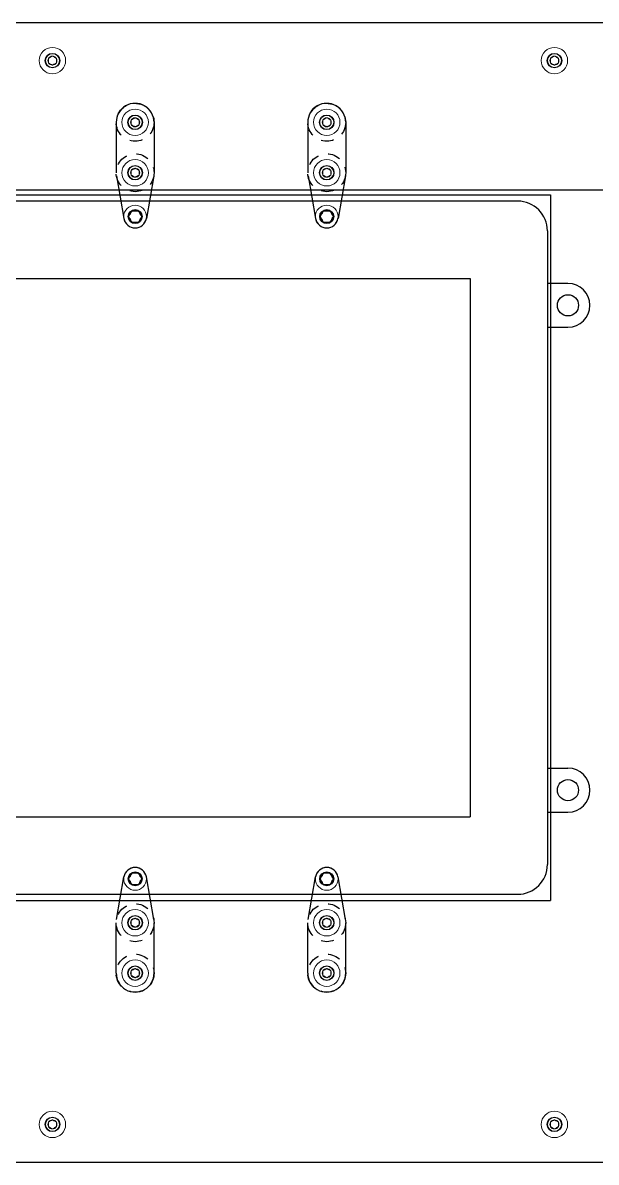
# Model space of a CAD drawing. Header units: inches. Extents: x 1.3 to 19.8, y 1.7 to 13.
# Drawn here: x 6.95 to 12.64, y 1.7 to 13 of the extents above; entities that cross this region are included whole.
import ezdxf

# ---------------------------------------------------------------- set-up
doc = ezdxf.new("R2010")
doc.units = ezdxf.units.IN
doc.header["$MEASUREMENT"] = 0
doc.linetypes.add('HIDDEN2', pattern=[0.1875, 0.125, -0.0625])
doc.linetypes.add('SLD-Solid', pattern=[0])
for name, color, linetype in [('Enclosure', 11, 'Continuous'), ('Fastener', 134, 'Continuous'), ('LCD Display', 2, 'Continuous'), ('LCD Retainer', 6, 'Continuous')]:
    doc.layers.add(name, color=color, linetype=linetype)

msp = doc.modelspace()

# ---------------------------------------------------------------- linework, layer by layer
for centre in [(8.067, 11.075), (9.967, 11.075), (8.067, 4.507), (9.967, 4.507)]:
    msp.add_circle(centre, 0.069)
at = {"layer": 'Enclosure'}
for p, q in [((18.205, 12.997), (1.267, 12.997)), ((18.205, 11.337), (1.267, 11.337)), ((1.267, 1.697), (18.205, 1.697))]:
    msp.add_line(p, q, dxfattribs=at)
for centre in [(7.247, 12.622), (12.225, 12.622), (8.067, 12.01), (9.967, 12.01), (8.067, 11.51), (9.967, 11.51), (8.067, 4.072), (9.967, 4.072), (8.067, 3.572), (9.967, 3.572), (7.247, 2.072), (12.225, 2.072)]:
    msp.add_circle(centre, 0.072, dxfattribs=at)
at = {"layer": 'Fastener', "linetype": 'SLD-Solid', "lineweight": 15}
for centre, radius in [((7.247, 12.622), 0.131), ((7.247, 12.622), 0.069), ((12.225, 12.622), 0.131), ((12.225, 12.622), 0.069), ((8.067, 12.01), 0.131), ((9.967, 12.01), 0.131), ((8.067, 12.01), 0.069), ((9.967, 12.01), 0.069), ((8.067, 11.51), 0.131), ((9.967, 11.51), 0.131), ((8.067, 11.51), 0.069), ((9.967, 11.51), 0.069), ((8.067, 11.075), 0.113), ((9.967, 11.075), 0.113), ((8.067, 4.507), 0.113), ((9.967, 4.507), 0.113), ((8.067, 4.072), 0.131), ((9.967, 4.072), 0.131), ((8.067, 4.072), 0.069), ((9.967, 4.072), 0.069), ((8.067, 3.572), 0.131), ((8.067, 3.572), 0.069), ((9.967, 3.572), 0.131), ((9.967, 3.572), 0.069), ((7.247, 2.072), 0.131), ((12.225, 2.072), 0.131), ((7.247, 2.072), 0.069), ((12.225, 2.072), 0.069)]:
    msp.add_circle(centre, radius, dxfattribs=at)
at = {"layer": 'Fastener', "linetype": 'HIDDEN2'}
for centre in [(8.067, 12.01), (9.967, 12.01), (8.067, 11.51), (9.967, 11.51), (8.067, 4.072), (9.967, 4.072), (8.067, 3.572), (9.967, 3.572)]:
    msp.add_circle(centre, 0.188, dxfattribs=at)
at = {"layer": 'Fastener', "linetype": 'SLD-Solid', "lineweight": 15}
for centre, radius, start, end in [((7.247, 12.622), 0.0451, 90, 150), ((7.247, 12.622), 0.0451, 30, 90), ((12.225, 12.622), 0.0451, 90, 150), ((12.225, 12.622), 0.0451, 30, 90), ((7.247, 12.622), 0.0451, 150, 210), ((7.247, 12.622), 0.0451, 210, 270), ((7.247, 12.622), 0.0451, 270, 330), ((7.247, 12.622), 0.0451, 330, 30), ((12.225, 12.622), 0.0451, 150, 210), ((12.225, 12.622), 0.0451, 210, 270), ((12.225, 12.622), 0.0451, 270, 330), ((12.225, 12.622), 0.0451, 330, 30), ((8.067, 12.01), 0.0451, 150, 210), ((8.067, 12.01), 0.0451, 90, 150), ((8.067, 12.01), 0.0451, 210, 270), ((8.067, 12.01), 0.0451, 30, 90), ((8.067, 12.01), 0.0451, 270, 330), ((8.067, 12.01), 0.0451, 330, 30), ((9.967, 12.01), 0.0451, 150, 210), ((9.967, 12.01), 0.0451, 90, 150), ((9.967, 12.01), 0.0451, 210, 270), ((9.967, 12.01), 0.0451, 30, 90), ((9.967, 12.01), 0.0451, 270, 330), ((9.967, 12.01), 0.0451, 330, 30), ((8.067, 11.51), 0.0451, 150, 210), ((8.067, 11.51), 0.0451, 90, 150), ((8.067, 11.51), 0.0451, 30, 90), ((8.067, 11.51), 0.0451, 330, 30), ((9.967, 11.51), 0.0451, 150, 210), ((9.967, 11.51), 0.0451, 90, 150), ((9.967, 11.51), 0.0451, 30, 90), ((9.967, 11.51), 0.0451, 330, 30), ((8.067, 11.51), 0.0451, 210, 270), ((8.067, 11.51), 0.0451, 270, 330), ((9.967, 11.51), 0.0451, 210, 270), ((9.967, 11.51), 0.0451, 270, 330), ((8.067, 11.075), 0.0631, 120, 180), ((8.067, 11.075), 0.0631, 180, 240), ((8.067, 11.075), 0.0631, 60, 120), ((8.067, 11.075), 0.0631, 0, 60), ((8.067, 11.075), 0.0631, 300, 0), ((9.967, 11.075), 0.0631, 120, 180), ((9.967, 11.075), 0.0631, 180, 240), ((9.967, 11.075), 0.0631, 60, 120), ((9.967, 11.075), 0.0631, 0, 60), ((9.967, 11.075), 0.0631, 300, 0), ((8.067, 11.075), 0.0631, 240, 300), ((9.967, 11.075), 0.0631, 240, 300), ((8.067, 4.507), 0.0631, 120, 180), ((8.067, 4.507), 0.0631, 60, 120), ((8.067, 4.507), 0.0631, 0, 60), ((9.967, 4.507), 0.0631, 120, 180), ((9.967, 4.507), 0.0631, 60, 120), ((9.967, 4.507), 0.0631, 0, 60), ((8.067, 4.507), 0.0631, 180, 240), ((8.067, 4.507), 0.0631, 240, 300), ((8.067, 4.507), 0.0631, 300, 0), ((9.967, 4.507), 0.0631, 180, 240), ((9.967, 4.507), 0.0631, 240, 300), ((9.967, 4.507), 0.0631, 300, 0), ((8.067, 4.072), 0.0451, 150, 210), ((8.067, 4.072), 0.0451, 90, 150), ((8.067, 4.072), 0.0451, 30, 90), ((8.067, 4.072), 0.0451, 330, 30), ((9.967, 4.072), 0.0451, 150, 210), ((9.967, 4.072), 0.0451, 90, 150), ((9.967, 4.072), 0.0451, 30, 90), ((9.967, 4.072), 0.0451, 330, 30), ((8.067, 4.072), 0.0451, 210, 270), ((8.067, 4.072), 0.0451, 270, 330), ((9.967, 4.072), 0.0451, 210, 270), ((9.967, 4.072), 0.0451, 270, 330), ((8.067, 3.572), 0.0451, 90, 150), ((8.067, 3.572), 0.0451, 30, 90), ((9.967, 3.572), 0.0451, 90, 150), ((9.967, 3.572), 0.0451, 30, 90), ((8.067, 3.572), 0.0451, 150, 210), ((8.067, 3.572), 0.0451, 210, 270), ((8.067, 3.572), 0.0451, 270, 330), ((8.067, 3.572), 0.0451, 330, 30), ((9.967, 3.572), 0.0451, 150, 210), ((9.967, 3.572), 0.0451, 210, 270), ((9.967, 3.572), 0.0451, 270, 330), ((9.967, 3.572), 0.0451, 330, 30), ((7.247, 2.072), 0.0451, 150, 210), ((7.247, 2.072), 0.0451, 90, 150), ((7.247, 2.072), 0.0451, 210, 270), ((7.247, 2.072), 0.0451, 30, 90), ((7.247, 2.072), 0.0451, 270, 330), ((7.247, 2.072), 0.0451, 330, 30), ((12.225, 2.072), 0.0451, 150, 210), ((12.225, 2.072), 0.0451, 90, 150), ((12.225, 2.072), 0.0451, 210, 270), ((12.225, 2.072), 0.0451, 30, 90), ((12.225, 2.072), 0.0451, 270, 330), ((12.225, 2.072), 0.0451, 330, 30)]:
    msp.add_arc(centre, radius, start, end, dxfattribs=at)
for points, knots in [([(7.247, 12.667), (7.244, 12.665), (7.241, 12.664), (7.234, 12.66), (7.231, 12.658), (7.22, 12.652), (7.214, 12.648), (7.208, 12.645)], [0, 0, 0, 0, 0.25, 0.25, 0.5, 0.5, 1, 1, 1, 1]), ([(7.286, 12.645), (7.283, 12.646), (7.28, 12.648), (7.273, 12.652), (7.27, 12.654), (7.26, 12.66), (7.253, 12.664), (7.247, 12.667)], [0, 0, 0, 0, 0.25, 0.25, 0.5, 0.5, 1, 1, 1, 1]), ([(12.225, 12.667), (12.222, 12.665), (12.219, 12.664), (12.212, 12.66), (12.209, 12.658), (12.198, 12.652), (12.192, 12.648), (12.186, 12.645)], [0, 0, 0, 0, 0.25, 0.25, 0.5, 0.5, 1, 1, 1, 1]), ([(12.264, 12.645), (12.261, 12.646), (12.258, 12.648), (12.251, 12.652), (12.248, 12.654), (12.238, 12.66), (12.231, 12.664), (12.225, 12.667)], [0, 0, 0, 0, 0.25, 0.25, 0.5, 0.5, 1, 1, 1, 1]), ([(7.208, 12.6), (7.208, 12.607), (7.208, 12.614), (7.208, 12.63), (7.208, 12.638), (7.208, 12.645)], [0, 0, 0, 0, 0.5, 0.5, 1, 1, 1, 1]), ([(7.208, 12.6), (7.211, 12.598), (7.214, 12.596), (7.22, 12.592), (7.224, 12.59), (7.234, 12.584), (7.241, 12.581), (7.247, 12.577)], [0, 0, 0, 0, 0.25, 0.25, 0.5, 0.5, 1, 1, 1, 1]), ([(7.247, 12.577), (7.25, 12.579), (7.253, 12.581), (7.259, 12.584), (7.263, 12.586), (7.273, 12.592), (7.28, 12.596), (7.286, 12.6)], [0, 0, 0, 0, 0.25, 0.25, 0.5, 0.5, 1, 1, 1, 1]), ([(7.286, 12.6), (7.286, 12.607), (7.286, 12.614), (7.286, 12.63), (7.286, 12.638), (7.286, 12.645)], [0, 0, 0, 0, 0.5, 0.5, 1, 1, 1, 1]), ([(12.186, 12.6), (12.186, 12.607), (12.186, 12.614), (12.186, 12.63), (12.186, 12.638), (12.186, 12.645)], [0, 0, 0, 0, 0.5, 0.5, 1, 1, 1, 1]), ([(12.186, 12.6), (12.189, 12.598), (12.192, 12.596), (12.198, 12.592), (12.202, 12.59), (12.212, 12.584), (12.219, 12.581), (12.225, 12.577)], [0, 0, 0, 0, 0.25, 0.25, 0.5, 0.5, 1, 1, 1, 1]), ([(12.225, 12.577), (12.228, 12.579), (12.231, 12.581), (12.237, 12.584), (12.241, 12.586), (12.251, 12.592), (12.258, 12.596), (12.264, 12.6)], [0, 0, 0, 0, 0.25, 0.25, 0.5, 0.5, 1, 1, 1, 1]), ([(12.264, 12.6), (12.264, 12.607), (12.264, 12.614), (12.264, 12.63), (12.264, 12.638), (12.264, 12.645)], [0, 0, 0, 0, 0.5, 0.5, 1, 1, 1, 1]), ([(8.067, 12.055), (8.064, 12.053), (8.061, 12.052), (8.055, 12.048), (8.051, 12.046), (8.041, 12.04), (8.034, 12.036), (8.028, 12.033)], [0, 0, 0, 0, 0.25, 0.25, 0.5, 0.5, 1, 1, 1, 1]), ([(8.028, 11.988), (8.028, 11.995), (8.028, 12.002), (8.028, 12.018), (8.028, 12.026), (8.028, 12.033)], [0, 0, 0, 0, 0.5, 0.5, 1, 1, 1, 1]), ([(8.028, 11.988), (8.031, 11.986), (8.034, 11.984), (8.041, 11.98), (8.044, 11.978), (8.054, 11.972), (8.061, 11.969), (8.067, 11.965)], [0, 0, 0, 0, 0.25, 0.25, 0.5, 0.5, 1, 1, 1, 1]), ([(8.106, 12.033), (8.103, 12.034), (8.1, 12.036), (8.094, 12.04), (8.09, 12.042), (8.08, 12.048), (8.073, 12.052), (8.067, 12.055)], [0, 0, 0, 0, 0.25, 0.25, 0.5, 0.5, 1, 1, 1, 1]), ([(8.067, 11.965), (8.07, 11.967), (8.073, 11.969), (8.08, 11.972), (8.083, 11.974), (8.094, 11.98), (8.1, 11.984), (8.106, 11.988)], [0, 0, 0, 0, 0.25, 0.25, 0.5, 0.5, 1, 1, 1, 1]), ([(8.106, 11.988), (8.106, 11.995), (8.106, 12.002), (8.106, 12.018), (8.106, 12.026), (8.106, 12.033)], [0, 0, 0, 0, 0.5, 0.5, 1, 1, 1, 1]), ([(9.967, 12.055), (9.964, 12.053), (9.961, 12.052), (9.955, 12.048), (9.951, 12.046), (9.941, 12.04), (9.934, 12.036), (9.928, 12.033)], [0, 0, 0, 0, 0.25, 0.25, 0.5, 0.5, 1, 1, 1, 1]), ([(9.928, 11.988), (9.928, 11.995), (9.928, 12.002), (9.928, 12.018), (9.928, 12.026), (9.928, 12.033)], [0, 0, 0, 0, 0.5, 0.5, 1, 1, 1, 1]), ([(9.928, 11.988), (9.931, 11.986), (9.934, 11.984), (9.941, 11.98), (9.944, 11.978), (9.954, 11.972), (9.961, 11.969), (9.967, 11.965)], [0, 0, 0, 0, 0.25, 0.25, 0.5, 0.5, 1, 1, 1, 1]), ([(10.006, 12.033), (10.003, 12.034), (10, 12.036), (9.994, 12.04), (9.99, 12.042), (9.98, 12.048), (9.973, 12.052), (9.967, 12.055)], [0, 0, 0, 0, 0.25, 0.25, 0.5, 0.5, 1, 1, 1, 1]), ([(9.967, 11.965), (9.97, 11.967), (9.973, 11.969), (9.98, 11.972), (9.983, 11.974), (9.994, 11.98), (10, 11.984), (10.006, 11.988)], [0, 0, 0, 0, 0.25, 0.25, 0.5, 0.5, 1, 1, 1, 1]), ([(10.006, 11.988), (10.006, 11.995), (10.006, 12.002), (10.006, 12.018), (10.006, 12.026), (10.006, 12.033)], [0, 0, 0, 0, 0.5, 0.5, 1, 1, 1, 1]), ([(8.067, 11.555), (8.064, 11.553), (8.061, 11.552), (8.055, 11.548), (8.051, 11.546), (8.041, 11.54), (8.034, 11.536), (8.028, 11.533)], [0, 0, 0, 0, 0.25, 0.25, 0.5, 0.5, 1, 1, 1, 1]), ([(8.028, 11.487), (8.028, 11.494), (8.028, 11.502), (8.028, 11.518), (8.028, 11.526), (8.028, 11.533)], [0, 0, 0, 0, 0.5, 0.5, 1, 1, 1, 1]), ([(8.106, 11.533), (8.103, 11.534), (8.1, 11.536), (8.094, 11.54), (8.09, 11.542), (8.08, 11.548), (8.073, 11.552), (8.067, 11.555)], [0, 0, 0, 0, 0.25, 0.25, 0.5, 0.5, 1, 1, 1, 1]), ([(8.106, 11.487), (8.106, 11.494), (8.106, 11.502), (8.106, 11.518), (8.106, 11.526), (8.106, 11.533)], [0, 0, 0, 0, 0.5, 0.5, 1, 1, 1, 1]), ([(9.967, 11.555), (9.964, 11.553), (9.961, 11.552), (9.955, 11.548), (9.951, 11.546), (9.941, 11.54), (9.934, 11.536), (9.928, 11.533)], [0, 0, 0, 0, 0.25, 0.25, 0.5, 0.5, 1, 1, 1, 1]), ([(9.928, 11.487), (9.928, 11.494), (9.928, 11.502), (9.928, 11.518), (9.928, 11.526), (9.928, 11.533)], [0, 0, 0, 0, 0.5, 0.5, 1, 1, 1, 1]), ([(10.006, 11.533), (10.003, 11.534), (10, 11.536), (9.994, 11.54), (9.99, 11.542), (9.98, 11.548), (9.973, 11.552), (9.967, 11.555)], [0, 0, 0, 0, 0.25, 0.25, 0.5, 0.5, 1, 1, 1, 1]), ([(10.006, 11.487), (10.006, 11.494), (10.006, 11.502), (10.006, 11.518), (10.006, 11.526), (10.006, 11.533)], [0, 0, 0, 0, 0.5, 0.5, 1, 1, 1, 1]), ([(8.028, 11.487), (8.031, 11.486), (8.034, 11.484), (8.041, 11.48), (8.044, 11.478), (8.054, 11.472), (8.061, 11.468), (8.067, 11.465)], [0, 0, 0, 0, 0.25, 0.25, 0.5, 0.5, 1, 1, 1, 1]), ([(8.067, 11.465), (8.07, 11.467), (8.073, 11.469), (8.08, 11.472), (8.083, 11.474), (8.093, 11.48), (8.1, 11.484), (8.106, 11.487)], [0, 0, 0, 0, 0.25, 0.25, 0.5, 0.5, 1, 1, 1, 1]), ([(9.928, 11.487), (9.931, 11.486), (9.934, 11.484), (9.941, 11.48), (9.944, 11.478), (9.954, 11.472), (9.961, 11.468), (9.967, 11.465)], [0, 0, 0, 0, 0.25, 0.25, 0.5, 0.5, 1, 1, 1, 1]), ([(9.967, 11.465), (9.97, 11.467), (9.973, 11.469), (9.98, 11.472), (9.983, 11.474), (9.993, 11.48), (10, 11.484), (10.006, 11.487)], [0, 0, 0, 0, 0.25, 0.25, 0.5, 0.5, 1, 1, 1, 1]), ([(8.036, 11.13), (8.033, 11.126), (8.031, 11.121), (8.025, 11.112), (8.023, 11.107), (8.014, 11.093), (8.009, 11.084), (8.004, 11.075)], [0, 0, 0, 0, 0.25, 0.25, 0.5, 0.5, 1, 1, 1, 1]), ([(8.004, 11.075), (8.006, 11.071), (8.009, 11.067), (8.014, 11.058), (8.017, 11.053), (8.025, 11.038), (8.031, 11.029), (8.036, 11.021)], [0, 0, 0, 0, 0.25, 0.25, 0.5, 0.5, 1, 1, 1, 1]), ([(8.036, 11.13), (8.04, 11.13), (8.046, 11.13), (8.056, 11.13), (8.062, 11.13), (8.073, 11.13), (8.078, 11.13), (8.089, 11.13), (8.094, 11.13), (8.099, 11.13)], [0, 0, 0, 0, 0.25, 0.25, 0.5, 0.5, 0.75, 0.75, 1, 1, 1, 1]), ([(8.13, 11.075), (8.128, 11.079), (8.125, 11.084), (8.12, 11.093), (8.117, 11.098), (8.109, 11.112), (8.104, 11.121), (8.099, 11.13)], [0, 0, 0, 0, 0.25, 0.25, 0.5, 0.5, 1, 1, 1, 1]), ([(8.099, 11.021), (8.101, 11.025), (8.104, 11.029), (8.109, 11.038), (8.112, 11.043), (8.12, 11.057), (8.125, 11.067), (8.13, 11.075)], [0, 0, 0, 0, 0.25, 0.25, 0.5, 0.5, 1, 1, 1, 1]), ([(9.936, 11.13), (9.933, 11.126), (9.931, 11.121), (9.925, 11.112), (9.923, 11.107), (9.914, 11.093), (9.909, 11.084), (9.904, 11.075)], [0, 0, 0, 0, 0.25, 0.25, 0.5, 0.5, 1, 1, 1, 1]), ([(9.904, 11.075), (9.906, 11.071), (9.909, 11.067), (9.914, 11.058), (9.917, 11.053), (9.925, 11.038), (9.931, 11.029), (9.936, 11.021)], [0, 0, 0, 0, 0.25, 0.25, 0.5, 0.5, 1, 1, 1, 1]), ([(9.936, 11.13), (9.94, 11.13), (9.946, 11.13), (9.956, 11.13), (9.962, 11.13), (9.973, 11.13), (9.978, 11.13), (9.989, 11.13), (9.994, 11.13), (9.999, 11.13)], [0, 0, 0, 0, 0.25, 0.25, 0.5, 0.5, 0.75, 0.75, 1, 1, 1, 1]), ([(10.03, 11.075), (10.028, 11.079), (10.025, 11.084), (10.02, 11.093), (10.017, 11.098), (10.009, 11.112), (10.004, 11.121), (9.999, 11.13)], [0, 0, 0, 0, 0.25, 0.25, 0.5, 0.5, 1, 1, 1, 1]), ([(9.999, 11.021), (10.001, 11.025), (10.004, 11.029), (10.009, 11.038), (10.012, 11.043), (10.02, 11.057), (10.025, 11.067), (10.03, 11.075)], [0, 0, 0, 0, 0.25, 0.25, 0.5, 0.5, 1, 1, 1, 1]), ([(8.036, 11.021), (8.04, 11.021), (8.046, 11.021), (8.056, 11.021), (8.062, 11.021), (8.073, 11.021), (8.078, 11.021), (8.089, 11.021), (8.094, 11.021), (8.099, 11.021)], [0, 0, 0, 0, 0.25, 0.25, 0.5, 0.5, 0.75, 0.75, 1, 1, 1, 1]), ([(9.936, 11.021), (9.94, 11.021), (9.946, 11.021), (9.956, 11.021), (9.962, 11.021), (9.973, 11.021), (9.978, 11.021), (9.989, 11.021), (9.994, 11.021), (9.999, 11.021)], [0, 0, 0, 0, 0.25, 0.25, 0.5, 0.5, 0.75, 0.75, 1, 1, 1, 1]), ([(8.004, 4.507), (8.006, 4.511), (8.009, 4.516), (8.014, 4.525), (8.017, 4.53), (8.025, 4.544), (8.031, 4.553), (8.036, 4.562)], [0, 0, 0, 0, 0.25, 0.25, 0.5, 0.5, 1, 1, 1, 1]), ([(8.036, 4.562), (8.04, 4.562), (8.046, 4.562), (8.056, 4.562), (8.062, 4.562), (8.073, 4.562), (8.078, 4.562), (8.089, 4.562), (8.094, 4.562), (8.099, 4.562)], [0, 0, 0, 0, 0.25, 0.25, 0.5, 0.5, 0.75, 0.75, 1, 1, 1, 1]), ([(8.099, 4.562), (8.101, 4.558), (8.104, 4.553), (8.109, 4.544), (8.112, 4.539), (8.12, 4.525), (8.125, 4.516), (8.13, 4.507)], [0, 0, 0, 0, 0.25, 0.25, 0.5, 0.5, 1, 1, 1, 1]), ([(9.904, 4.507), (9.906, 4.511), (9.909, 4.516), (9.914, 4.525), (9.917, 4.53), (9.925, 4.544), (9.931, 4.553), (9.936, 4.562)], [0, 0, 0, 0, 0.25, 0.25, 0.5, 0.5, 1, 1, 1, 1]), ([(9.936, 4.562), (9.94, 4.562), (9.946, 4.562), (9.956, 4.562), (9.962, 4.562), (9.973, 4.562), (9.978, 4.562), (9.989, 4.562), (9.994, 4.562), (9.999, 4.562)], [0, 0, 0, 0, 0.25, 0.25, 0.5, 0.5, 0.75, 0.75, 1, 1, 1, 1]), ([(9.999, 4.562), (10.001, 4.558), (10.004, 4.553), (10.009, 4.544), (10.012, 4.539), (10.02, 4.525), (10.025, 4.516), (10.03, 4.507)], [0, 0, 0, 0, 0.25, 0.25, 0.5, 0.5, 1, 1, 1, 1]), ([(8.036, 4.452), (8.033, 4.457), (8.031, 4.461), (8.025, 4.47), (8.023, 4.475), (8.014, 4.489), (8.009, 4.499), (8.004, 4.507)], [0, 0, 0, 0, 0.25, 0.25, 0.5, 0.5, 1, 1, 1, 1]), ([(8.036, 4.452), (8.04, 4.452), (8.046, 4.452), (8.056, 4.452), (8.062, 4.452), (8.073, 4.452), (8.078, 4.452), (8.089, 4.452), (8.094, 4.452), (8.099, 4.452)], [0, 0, 0, 0, 0.25, 0.25, 0.5, 0.5, 0.75, 0.75, 1, 1, 1, 1]), ([(8.13, 4.507), (8.128, 4.503), (8.125, 4.499), (8.12, 4.489), (8.117, 4.485), (8.109, 4.47), (8.104, 4.461), (8.099, 4.452)], [0, 0, 0, 0, 0.25, 0.25, 0.5, 0.5, 1, 1, 1, 1]), ([(9.936, 4.452), (9.933, 4.457), (9.931, 4.461), (9.925, 4.47), (9.923, 4.475), (9.914, 4.489), (9.909, 4.499), (9.904, 4.507)], [0, 0, 0, 0, 0.25, 0.25, 0.5, 0.5, 1, 1, 1, 1]), ([(9.936, 4.452), (9.94, 4.452), (9.946, 4.452), (9.956, 4.452), (9.962, 4.452), (9.973, 4.452), (9.978, 4.452), (9.989, 4.452), (9.994, 4.452), (9.999, 4.452)], [0, 0, 0, 0, 0.25, 0.25, 0.5, 0.5, 0.75, 0.75, 1, 1, 1, 1]), ([(10.03, 4.507), (10.028, 4.503), (10.025, 4.499), (10.02, 4.489), (10.017, 4.485), (10.009, 4.47), (10.004, 4.461), (9.999, 4.452)], [0, 0, 0, 0, 0.25, 0.25, 0.5, 0.5, 1, 1, 1, 1]), ([(8.028, 4.095), (8.031, 4.097), (8.034, 4.098), (8.041, 4.102), (8.044, 4.104), (8.054, 4.11), (8.061, 4.114), (8.067, 4.117)], [0, 0, 0, 0, 0.25, 0.25, 0.5, 0.5, 1, 1, 1, 1]), ([(8.028, 4.095), (8.028, 4.088), (8.028, 4.08), (8.028, 4.064), (8.028, 4.057), (8.028, 4.05)], [0, 0, 0, 0, 0.5, 0.5, 1, 1, 1, 1]), ([(8.067, 4.117), (8.07, 4.116), (8.073, 4.114), (8.08, 4.11), (8.083, 4.108), (8.093, 4.102), (8.1, 4.098), (8.106, 4.095)], [0, 0, 0, 0, 0.25, 0.25, 0.5, 0.5, 1, 1, 1, 1]), ([(8.106, 4.095), (8.106, 4.088), (8.106, 4.08), (8.106, 4.064), (8.106, 4.057), (8.106, 4.05)], [0, 0, 0, 0, 0.5, 0.5, 1, 1, 1, 1]), ([(9.928, 4.095), (9.931, 4.097), (9.934, 4.098), (9.941, 4.102), (9.944, 4.104), (9.954, 4.11), (9.961, 4.114), (9.967, 4.117)], [0, 0, 0, 0, 0.25, 0.25, 0.5, 0.5, 1, 1, 1, 1]), ([(9.928, 4.095), (9.928, 4.088), (9.928, 4.08), (9.928, 4.064), (9.928, 4.057), (9.928, 4.05)], [0, 0, 0, 0, 0.5, 0.5, 1, 1, 1, 1]), ([(9.967, 4.117), (9.97, 4.116), (9.973, 4.114), (9.98, 4.11), (9.983, 4.108), (9.993, 4.102), (10, 4.098), (10.006, 4.095)], [0, 0, 0, 0, 0.25, 0.25, 0.5, 0.5, 1, 1, 1, 1]), ([(10.006, 4.095), (10.006, 4.088), (10.006, 4.08), (10.006, 4.064), (10.006, 4.057), (10.006, 4.05)], [0, 0, 0, 0, 0.5, 0.5, 1, 1, 1, 1]), ([(8.067, 4.027), (8.064, 4.029), (8.061, 4.031), (8.055, 4.034), (8.051, 4.036), (8.041, 4.042), (8.034, 4.046), (8.028, 4.05)], [0, 0, 0, 0, 0.25, 0.25, 0.5, 0.5, 1, 1, 1, 1]), ([(8.106, 4.05), (8.103, 4.048), (8.1, 4.046), (8.094, 4.042), (8.09, 4.04), (8.08, 4.035), (8.073, 4.031), (8.067, 4.027)], [0, 0, 0, 0, 0.25, 0.25, 0.5, 0.5, 1, 1, 1, 1]), ([(9.967, 4.027), (9.964, 4.029), (9.961, 4.031), (9.955, 4.034), (9.951, 4.036), (9.941, 4.042), (9.934, 4.046), (9.928, 4.05)], [0, 0, 0, 0, 0.25, 0.25, 0.5, 0.5, 1, 1, 1, 1]), ([(10.006, 4.05), (10.003, 4.048), (10, 4.046), (9.994, 4.042), (9.99, 4.04), (9.98, 4.035), (9.973, 4.031), (9.967, 4.027)], [0, 0, 0, 0, 0.25, 0.25, 0.5, 0.5, 1, 1, 1, 1]), ([(8.028, 3.595), (8.031, 3.597), (8.034, 3.598), (8.041, 3.602), (8.044, 3.604), (8.054, 3.61), (8.061, 3.614), (8.067, 3.617)], [0, 0, 0, 0, 0.25, 0.25, 0.5, 0.5, 1, 1, 1, 1]), ([(8.067, 3.617), (8.07, 3.616), (8.073, 3.614), (8.08, 3.61), (8.083, 3.608), (8.094, 3.602), (8.1, 3.598), (8.106, 3.595)], [0, 0, 0, 0, 0.25, 0.25, 0.5, 0.5, 1, 1, 1, 1]), ([(9.928, 3.595), (9.931, 3.597), (9.934, 3.598), (9.941, 3.602), (9.944, 3.604), (9.954, 3.61), (9.961, 3.614), (9.967, 3.617)], [0, 0, 0, 0, 0.25, 0.25, 0.5, 0.5, 1, 1, 1, 1]), ([(9.967, 3.617), (9.97, 3.616), (9.973, 3.614), (9.98, 3.61), (9.983, 3.608), (9.994, 3.602), (10, 3.598), (10.006, 3.595)], [0, 0, 0, 0, 0.25, 0.25, 0.5, 0.5, 1, 1, 1, 1]), ([(8.028, 3.595), (8.028, 3.588), (8.028, 3.58), (8.028, 3.564), (8.028, 3.557), (8.028, 3.55)], [0, 0, 0, 0, 0.5, 0.5, 1, 1, 1, 1]), ([(8.067, 3.527), (8.064, 3.529), (8.061, 3.531), (8.055, 3.534), (8.051, 3.536), (8.041, 3.542), (8.034, 3.546), (8.028, 3.55)], [0, 0, 0, 0, 0.25, 0.25, 0.5, 0.5, 1, 1, 1, 1]), ([(8.106, 3.55), (8.103, 3.548), (8.1, 3.546), (8.094, 3.542), (8.09, 3.54), (8.08, 3.535), (8.073, 3.531), (8.067, 3.527)], [0, 0, 0, 0, 0.25, 0.25, 0.5, 0.5, 1, 1, 1, 1]), ([(8.106, 3.595), (8.106, 3.588), (8.106, 3.58), (8.106, 3.564), (8.106, 3.557), (8.106, 3.55)], [0, 0, 0, 0, 0.5, 0.5, 1, 1, 1, 1]), ([(9.928, 3.595), (9.928, 3.588), (9.928, 3.58), (9.928, 3.564), (9.928, 3.557), (9.928, 3.55)], [0, 0, 0, 0, 0.5, 0.5, 1, 1, 1, 1]), ([(9.967, 3.527), (9.964, 3.529), (9.961, 3.531), (9.955, 3.534), (9.951, 3.536), (9.941, 3.542), (9.934, 3.546), (9.928, 3.55)], [0, 0, 0, 0, 0.25, 0.25, 0.5, 0.5, 1, 1, 1, 1]), ([(10.006, 3.55), (10.003, 3.548), (10, 3.546), (9.994, 3.542), (9.99, 3.54), (9.98, 3.535), (9.973, 3.531), (9.967, 3.527)], [0, 0, 0, 0, 0.25, 0.25, 0.5, 0.5, 1, 1, 1, 1]), ([(10.006, 3.595), (10.006, 3.588), (10.006, 3.58), (10.006, 3.564), (10.006, 3.557), (10.006, 3.55)], [0, 0, 0, 0, 0.5, 0.5, 1, 1, 1, 1]), ([(7.208, 2.095), (7.211, 2.096), (7.214, 2.098), (7.22, 2.102), (7.224, 2.104), (7.234, 2.11), (7.241, 2.114), (7.247, 2.117)], [0, 0, 0, 0, 0.25, 0.25, 0.5, 0.5, 1, 1, 1, 1]), ([(7.208, 2.095), (7.208, 2.088), (7.208, 2.08), (7.208, 2.064), (7.208, 2.056), (7.208, 2.05)], [0, 0, 0, 0, 0.5, 0.5, 1, 1, 1, 1]), ([(7.247, 2.027), (7.244, 2.029), (7.241, 2.031), (7.234, 2.034), (7.231, 2.036), (7.22, 2.042), (7.214, 2.046), (7.208, 2.05)], [0, 0, 0, 0, 0.25, 0.25, 0.5, 0.5, 1, 1, 1, 1]), ([(7.247, 2.117), (7.25, 2.115), (7.253, 2.114), (7.259, 2.11), (7.263, 2.108), (7.273, 2.102), (7.28, 2.098), (7.286, 2.095)], [0, 0, 0, 0, 0.25, 0.25, 0.5, 0.5, 1, 1, 1, 1]), ([(7.286, 2.05), (7.283, 2.048), (7.28, 2.046), (7.273, 2.042), (7.27, 2.04), (7.26, 2.034), (7.253, 2.031), (7.247, 2.027)], [0, 0, 0, 0, 0.25, 0.25, 0.5, 0.5, 1, 1, 1, 1]), ([(7.286, 2.095), (7.286, 2.088), (7.286, 2.08), (7.286, 2.064), (7.286, 2.056), (7.286, 2.05)], [0, 0, 0, 0, 0.5, 0.5, 1, 1, 1, 1]), ([(12.186, 2.095), (12.189, 2.096), (12.192, 2.098), (12.198, 2.102), (12.202, 2.104), (12.212, 2.11), (12.219, 2.114), (12.225, 2.117)], [0, 0, 0, 0, 0.25, 0.25, 0.5, 0.5, 1, 1, 1, 1]), ([(12.186, 2.095), (12.186, 2.088), (12.186, 2.08), (12.186, 2.064), (12.186, 2.056), (12.186, 2.05)], [0, 0, 0, 0, 0.5, 0.5, 1, 1, 1, 1]), ([(12.225, 2.027), (12.222, 2.029), (12.219, 2.031), (12.212, 2.034), (12.209, 2.036), (12.198, 2.042), (12.192, 2.046), (12.186, 2.05)], [0, 0, 0, 0, 0.25, 0.25, 0.5, 0.5, 1, 1, 1, 1]), ([(12.225, 2.117), (12.228, 2.115), (12.231, 2.114), (12.237, 2.11), (12.241, 2.108), (12.251, 2.102), (12.258, 2.098), (12.264, 2.095)], [0, 0, 0, 0, 0.25, 0.25, 0.5, 0.5, 1, 1, 1, 1]), ([(12.264, 2.05), (12.261, 2.048), (12.258, 2.046), (12.251, 2.042), (12.248, 2.04), (12.238, 2.034), (12.231, 2.031), (12.225, 2.027)], [0, 0, 0, 0, 0.25, 0.25, 0.5, 0.5, 1, 1, 1, 1]), ([(12.264, 2.095), (12.264, 2.088), (12.264, 2.08), (12.264, 2.064), (12.264, 2.056), (12.264, 2.05)], [0, 0, 0, 0, 0.5, 0.5, 1, 1, 1, 1])]:
    msp.add_open_spline(points, degree=3, knots=knots, dxfattribs=at)
at = {"layer": 'LCD Display'}
for p, q in [((2.049, 11.291), (12.186, 11.291)), ((11.86, 11.228), (2.374, 11.228)), ((12.186, 11.291), (12.186, 4.291)), ((12.156, 10.933), (12.156, 4.649)), ((2.846, 10.46), (11.388, 10.46)), ((11.388, 10.46), (11.388, 5.122)), ((12.156, 10.414), (12.359, 10.414)), ((12.156, 9.977), (12.359, 9.977)), ((12.156, 5.606), (12.359, 5.606)), ((2.846, 5.122), (11.388, 5.122)), ((12.156, 5.169), (12.359, 5.169)), ((2.374, 4.354), (11.86, 4.354)), ((2.049, 4.291), (12.186, 4.291))]:
    msp.add_line(p, q, dxfattribs=at)
for centre in [(12.359, 10.195), (12.359, 5.387)]:
    msp.add_circle(centre, 0.105, dxfattribs=at)
for centre, radius, start, end in [((11.86, 10.933), 0.295, 0, 90), ((12.359, 10.195), 0.218, 270, 90), ((12.359, 5.387), 0.218, 270, 90), ((11.86, 4.649), 0.295, 270, 0)]:
    msp.add_arc(centre, radius, start, end, dxfattribs=at)
at = {"layer": 'LCD Retainer'}
for p, q in [((7.88, 12.01), (7.88, 11.51)), ((8.255, 12.01), (8.255, 11.51)), ((9.78, 12.01), (9.78, 11.51)), ((10.155, 12.01), (10.155, 11.51)), ((7.882, 11.478), (7.956, 11.056)), ((8.252, 11.478), (8.179, 11.056)), ((9.782, 11.478), (9.856, 11.056)), ((10.152, 11.478), (10.079, 11.056)), ((7.882, 4.104), (7.956, 4.527)), ((8.252, 4.104), (8.179, 4.527)), ((9.782, 4.104), (9.856, 4.527)), ((10.152, 4.104), (10.079, 4.527)), ((7.88, 3.572), (7.88, 4.072)), ((8.255, 3.572), (8.255, 4.072)), ((9.78, 3.572), (9.78, 4.072)), ((10.155, 3.572), (10.155, 4.072))]:
    msp.add_line(p, q, dxfattribs=at)
for centre in [(8.067, 12.01), (9.967, 12.01), (8.067, 11.51), (9.967, 11.51), (8.067, 4.072), (9.967, 4.072), (8.067, 3.572), (9.967, 3.572)]:
    msp.add_circle(centre, 0.072, dxfattribs=at)
for centre, radius, start, end in [((8.067, 12.01), 0.188, 359.9847, 180.0153), ((9.967, 12.01), 0.188, 359.9847, 180.0153), ((8.067, 11.075), 0.113, 189.8648, 350.1352), ((9.967, 11.075), 0.113, 189.8648, 350.1352), ((8.067, 4.507), 0.113, 9.8648, 170.1352), ((9.967, 4.507), 0.113, 9.8648, 170.1352), ((8.067, 3.572), 0.188, 179.9847, 0.0153), ((9.967, 3.572), 0.188, 179.9847, 0.0153)]:
    msp.add_arc(centre, radius, start, end, dxfattribs=at)

doc.saveas('drawing.dxf')
